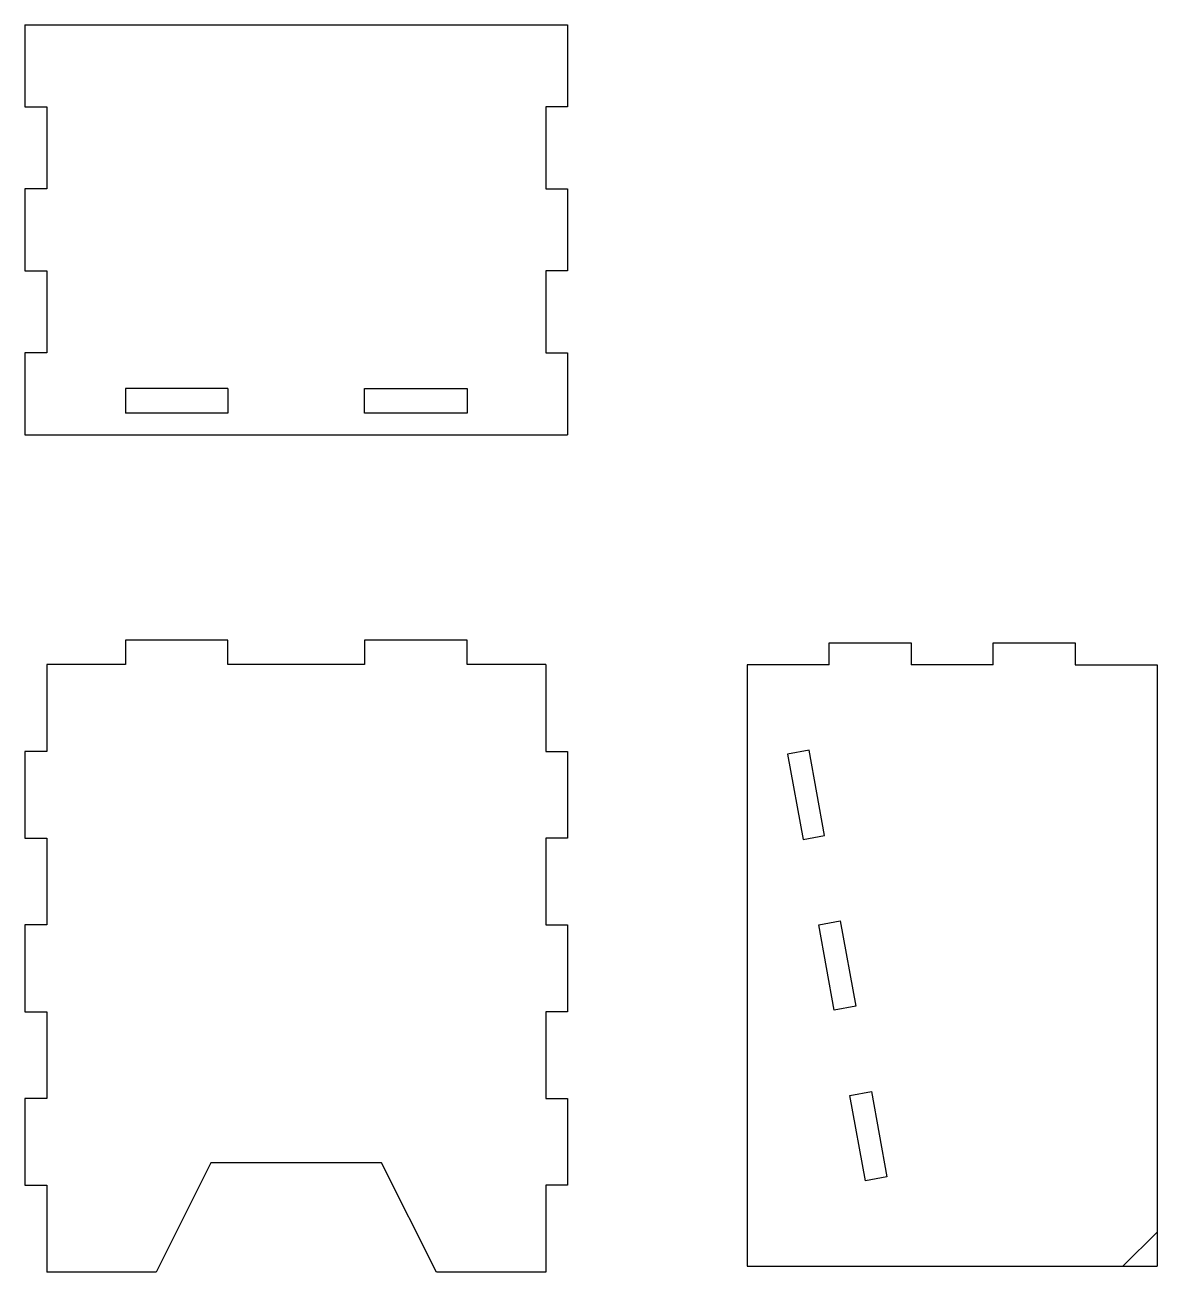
# Model space of a CAD drawing. Header units: millimetres. Extents: x 60 to 226, y -46 to 137.
import ezdxf

# ---------------------------------------------------------------- set-up
doc = ezdxf.new("R2010")
doc.units = ezdxf.units.MM

msp = doc.modelspace()

# ---------------------------------------------------------------- linework, layer by layer
at = {"color": 7, "linetype": 'Continuous'}
for p, q in [((60.32, 136.54), (139.72, 136.54)), ((60.32, 136.54), (60.32, 124.54)), ((139.72, 136.54), (139.72, 124.54)), ((60.32, 124.54), (63.52, 124.54)), ((63.52, 124.54), (63.52, 112.54)), ((139.72, 124.54), (136.52, 124.54)), ((136.52, 124.54), (136.52, 112.54)), ((63.52, 112.54), (60.32, 112.54)), ((60.32, 112.54), (60.32, 100.54)), ((136.52, 112.54), (139.72, 112.54)), ((139.72, 112.54), (139.72, 100.54)), ((60.32, 100.54), (63.52, 100.54)), ((63.52, 100.54), (63.52, 88.54)), ((139.72, 100.54), (136.52, 100.54)), ((136.52, 100.54), (136.52, 88.54)), ((63.52, 88.54), (60.32, 88.54)), ((60.32, 88.54), (60.32, 76.54)), ((136.52, 88.54), (139.72, 88.54)), ((139.72, 88.54), (139.72, 76.54)), ((90.02, 83.34), (75.02, 83.34)), ((75.02, 83.34), (75.02, 79.74)), ((90.02, 83.34), (90.02, 79.74)), ((110.02, 79.74), (110.02, 83.34)), ((110.02, 83.34), (125.02, 83.34)), ((125.02, 83.34), (125.02, 79.74)), ((90.02, 79.74), (75.02, 79.74)), ((125.02, 79.74), (110.02, 79.74)), ((60.32, 76.54), (139.72, 76.54)), ((90.02, 46.54), (75.02, 46.54)), ((75.02, 46.54), (75.02, 42.94)), ((90.02, 42.94), (90.02, 46.54)), ((125.02, 46.54), (110.02, 46.54)), ((110.02, 46.54), (110.02, 42.94)), ((125.02, 42.94), (125.02, 46.54)), ((177.98, 42.92), (177.98, 46.12)), ((177.98, 46.12), (189.98, 46.12)), ((189.98, 46.12), (189.98, 42.92)), ((201.98, 42.92), (201.98, 46.12)), ((201.98, 46.12), (213.98, 46.12)), ((213.98, 46.12), (213.98, 42.92)), ((75.02, 42.94), (63.52, 42.94)), ((63.52, 42.94), (63.52, 30.24)), ((110.02, 42.94), (90.02, 42.94)), ((136.52, 42.94), (125.02, 42.94)), ((136.52, 42.94), (136.52, 30.24)), ((165.98, 42.92), (165.98, -45.08)), ((177.98, 42.92), (165.98, 42.92)), ((201.98, 42.92), (189.98, 42.92)), ((213.98, 42.92), (225.98, 42.92)), ((225.98, 42.92), (225.98, -45.08)), ((63.52, 30.24), (60.32, 30.24)), ((60.32, 30.24), (60.32, 17.55)), ((136.52, 30.24), (139.72, 30.24)), ((139.72, 30.24), (139.72, 17.55)), ((175.06, 30.43), (171.92, 29.85)), ((171.92, 29.85), (174.19, 17.36)), ((177.34, 17.94), (175.06, 30.43)), ((60.32, 17.55), (63.52, 17.55)), ((63.52, 17.55), (63.52, 4.85)), ((139.72, 17.55), (136.52, 17.55)), ((136.52, 17.55), (136.52, 4.85)), ((174.19, 17.36), (177.34, 17.94)), ((63.52, 4.85), (60.32, 4.85)), ((60.32, 4.85), (60.32, -7.85)), ((136.52, 4.85), (139.72, 4.85)), ((139.72, 4.85), (139.72, -7.85)), ((176.47, 4.87), (179.62, 5.45)), ((178.75, -7.61), (176.47, 4.87)), ((179.62, 5.45), (181.9, -7.04)), ((181.9, -7.04), (178.75, -7.61)), ((60.32, -7.85), (63.52, -7.85)), ((63.52, -7.85), (63.52, -20.54)), ((139.72, -7.85), (136.52, -7.85)), ((136.52, -7.85), (136.52, -20.54)), ((181.03, -20.1), (184.18, -19.53)), ((184.18, -19.53), (186.46, -32.02)), ((63.52, -20.54), (60.32, -20.54)), ((60.32, -20.54), (60.32, -33.24)), ((136.52, -20.54), (139.72, -20.54)), ((139.72, -20.54), (139.72, -33.24)), ((183.31, -32.59), (181.03, -20.1)), ((87.52, -29.93), (79.52, -45.93)), ((112.52, -29.93), (87.52, -29.93)), ((120.52, -45.93), (112.52, -29.93)), ((186.46, -32.02), (183.31, -32.59)), ((60.32, -33.24), (63.52, -33.24)), ((63.52, -33.24), (63.52, -45.93)), ((139.72, -33.24), (136.52, -33.24)), ((136.52, -33.24), (136.52, -45.93)), ((220.98, -45.08), (225.98, -40.08)), ((165.98, -45.08), (225.98, -45.08)), ((79.52, -45.93), (63.52, -45.93)), ((136.52, -45.93), (120.52, -45.93))]:
    msp.add_line(p, q, dxfattribs=at)

doc.saveas('drawing.dxf')
